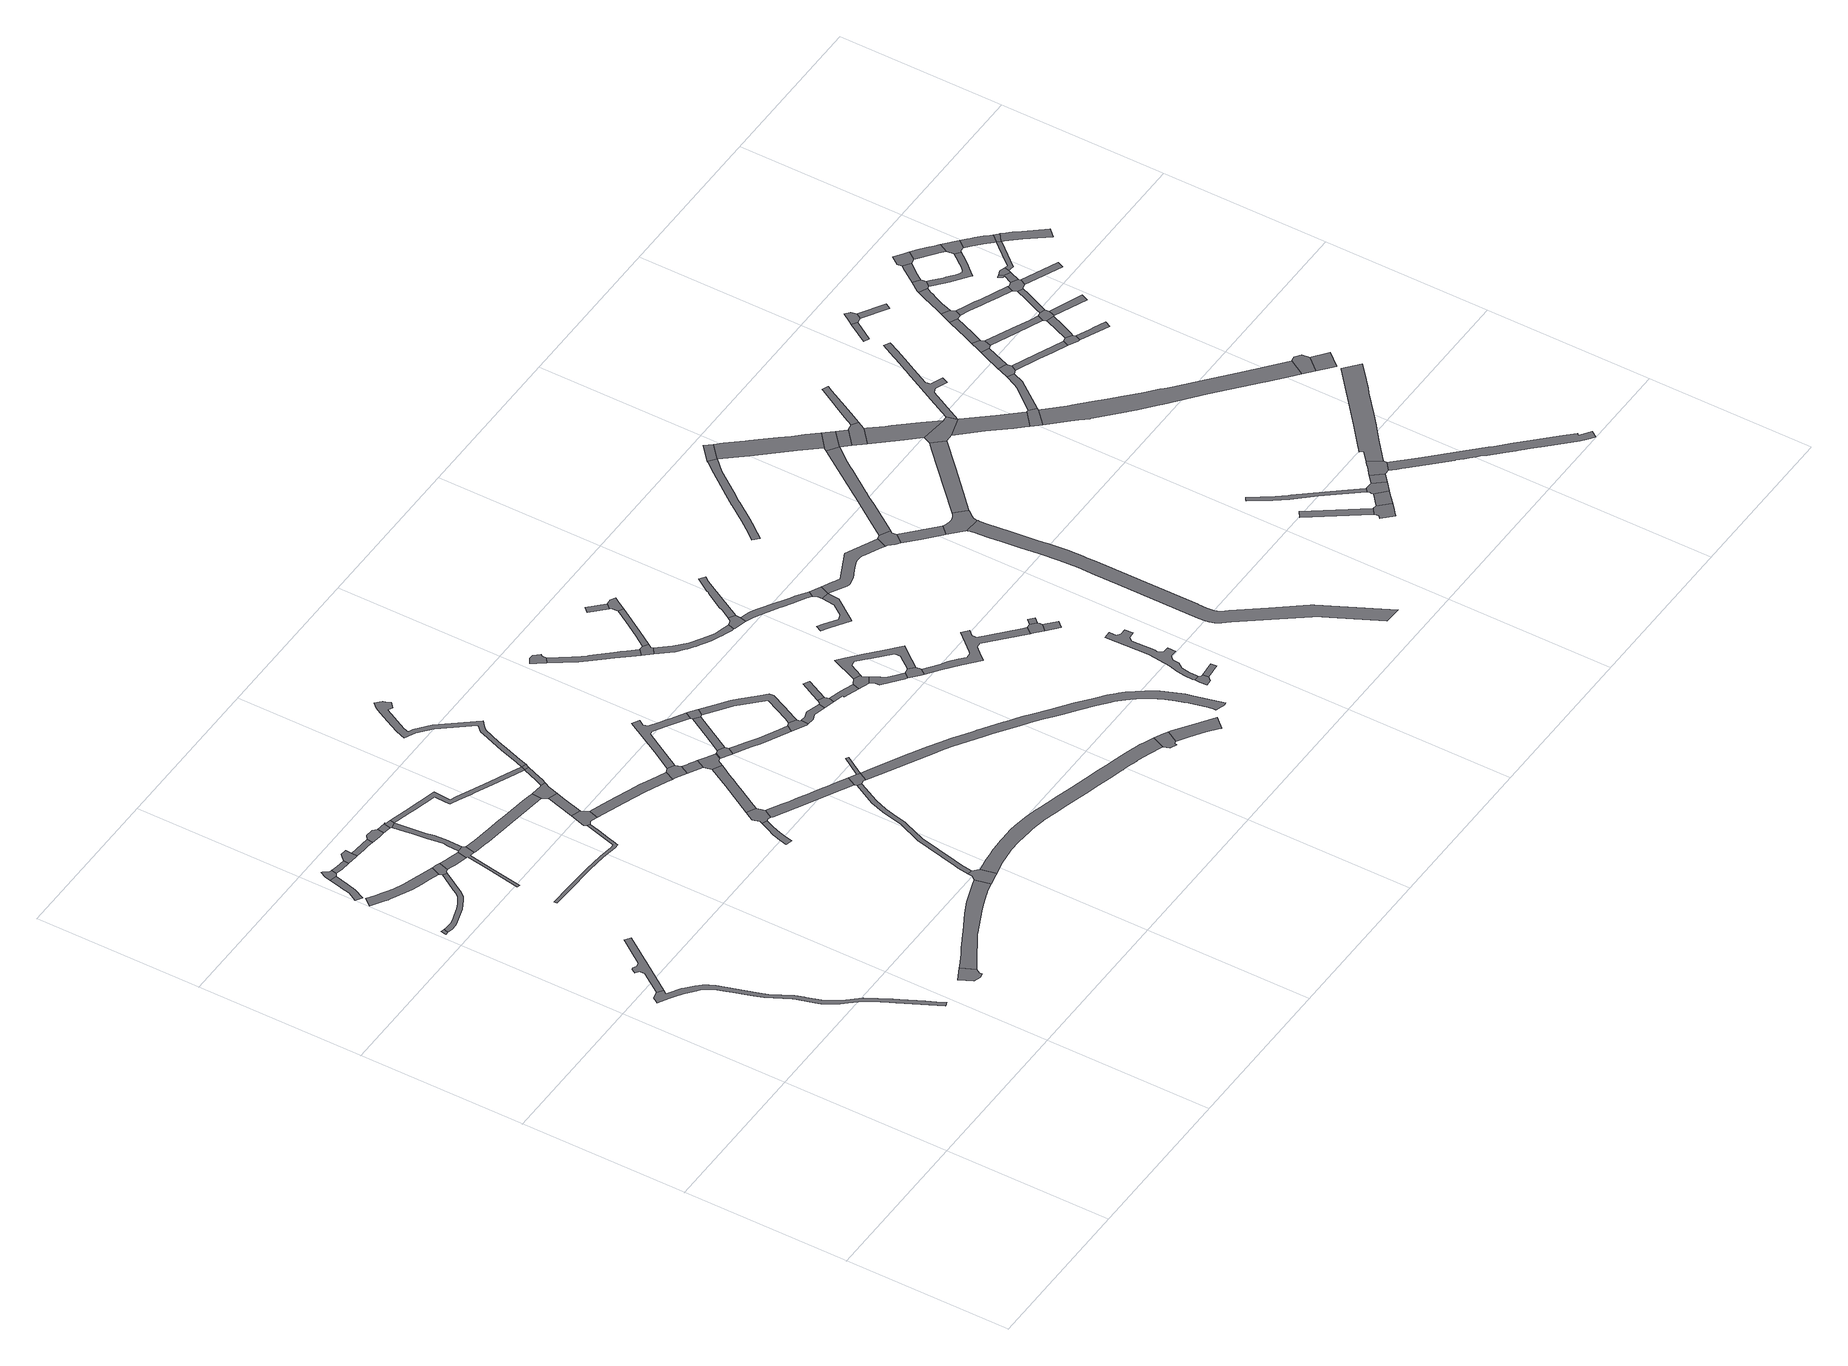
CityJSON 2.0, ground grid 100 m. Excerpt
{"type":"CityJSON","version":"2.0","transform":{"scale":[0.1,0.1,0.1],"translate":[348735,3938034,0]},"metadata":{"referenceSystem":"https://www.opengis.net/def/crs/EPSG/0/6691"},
"CityObjects":{
"road1":{"type":"Road","attributes":{"RoadStructureAttribute.sectionType":"1"},"geometry":[{"type":"MultiSurface","lod":"1","boundaries":[[[0,1,2,3,4,5,6,7,8,9,10,11,12,13,14,15,16,17,18,19,20,21,22,23,24,25,26,27,28,29,30,31,32,33,34,35,36,37,38,39,40,41,42,43,44,45,46,47,48,49,50]]]}]},
"road2":{"type":"Road","geometry":[{"type":"MultiSurface","lod":"1","boundaries":[[[51,52,53,54,55]]]}]},
"road3":{"type":"Road","attributes":{"RoadStructureAttribute.sectionType":"1"},"geometry":[{"type":"MultiSurface","lod":"1","boundaries":[[[56,57,58,59,60,61,62,63,64,65,66,67,68,69,70,71,72,73,74,75,76,77,78,79,23,22]]]}]},
"road4":{"type":"Road","attributes":{"RoadStructureAttribute.sectionType":"1"},"geometry":[{"type":"MultiSurface","lod":"1","boundaries":[[[80,81,82,83,84,85,86,87,88]]]}]},
"road5":{"type":"Road","attributes":{"RoadStructureAttribute.sectionType":"1"},"geometry":[{"type":"MultiSurface","lod":"1","boundaries":[[[89,90,91,92,93,94,95,96,97,98,99,100,101,102,103,104,105,106,107,53,52]]]}]},
"road6":{"type":"Road","geometry":[{"type":"MultiSurface","lod":"1","boundaries":[[[84,83,108,109,110,111,112,113]]]}]},
"road7":{"type":"Road","attributes":{"RoadStructureAttribute.sectionType":"1"},"geometry":[{"type":"MultiSurface","lod":"1","boundaries":[[[114,115,116,117,118,119,120,121,122,123,124,125,126,127,128,129,130,131]]]}]},
"road8":{"type":"Road","attributes":{"RoadStructureAttribute.sectionType":"1"},"geometry":[{"type":"MultiSurface","lod":"1","boundaries":[[[132,133,109,108,134,135]]]}]},
"road9":{"type":"Road","geometry":[{"type":"MultiSurface","lod":"1","boundaries":[[[136,137,138,139,140,141,142]]]}]},
"road10":{"type":"Road","geometry":[{"type":"MultiSurface","lod":"1","boundaries":[[[143,144,145,146,147,148,132,135]]]}]},
"road11":{"type":"Road","geometry":[{"type":"MultiSurface","lod":"1","boundaries":[[[149,150,151,123,122,97,96,152,153]]]}]},
"road12":{"type":"Road","attributes":{"RoadStructureAttribute.sectionType":"1"},"geometry":[{"type":"MultiSurface","lod":"1","boundaries":[[[144,154,155,156,157,158,145]]]}]},
"road13":{"type":"Road","attributes":{"RoadStructureAttribute.sectionType":"1"},"geometry":[{"type":"MultiSurface","lod":"1","boundaries":[[[159,160,161,149,153,162,163,164]]]}]},
"road14":{"type":"Road","geometry":[{"type":"MultiSurface","lod":"1","boundaries":[[[165,166,167,159,164,168,169,170,171,172,173,174]]]}]},
"road15":{"type":"Road","geometry":[{"type":"MultiSurface","lod":"1","boundaries":[[[175,176,158,157,177,178,179]]]}]},
"road16":{"type":"Road","attributes":{"RoadStructureAttribute.sectionType":"1"},"geometry":[{"type":"MultiSurface","lod":"1","boundaries":[[[180,181,182,183,184,185,186,187,188,189,190,191,192,193,194,195,196,197,198,199,200,201,202,203,204,205]]]}]},
"road17":{"type":"Road","attributes":{"RoadStructureAttribute.sectionType":"1"},"geometry":[{"type":"MultiSurface","lod":"1","boundaries":[[[206,179,178,207]]]}]},
"road18":{"type":"Road","geometry":[{"type":"MultiSurface","lod":"1","boundaries":[[[208,209,210,211,212,213,214,206,207]]]}]},
"road19":{"type":"Road","attributes":{"RoadStructureAttribute.sectionType":"1"},"geometry":[{"type":"MultiSurface","lod":"1","boundaries":[[[140,215,216,217,218,219,220,221,222,223,224,225,226,227,228,229,230,231,232,233,234,235,236,141]]]}]},
"road20":{"type":"Road","attributes":{"RoadStructureAttribute.sectionType":"1"},"geometry":[{"type":"MultiSurface","lod":"1","boundaries":[[[237,238,239,240,241,242,243,244,245,246,247,248,249,250,165,174]]]}]},
"road21":{"type":"Road","attributes":{"RoadStructureAttribute.sectionType":"1"},"geometry":[{"type":"MultiSurface","lod":"1","boundaries":[[[251,252,253,254,255,256,257,258,210,209,208,259,260,261,262,263,264,167,166,265,266,267,268,269,270,209,271,272,273,274,275,276,277,278,279,280,281,282,283,284,285,286]]]}]},
"road22":{"type":"Road","geometry":[{"type":"MultiSurface","lod":"1","boundaries":[[[287,288,289,290,291,292,180,205]]]}]},
"road23":{"type":"Road","attributes":{"RoadStructureAttribute.sectionType":"1"},"geometry":[{"type":"MultiSurface","lod":"1","boundaries":[[[290,293,294,295,291]]]}]},
"road24":{"type":"Road","geometry":[{"type":"MultiSurface","lod":"1","boundaries":[[[296,297,298,299,226,225,300,301,302]]]}]},
"road25":{"type":"Road","geometry":[{"type":"MultiSurface","lod":"1","boundaries":[[[295,294,303,304,305,306,307,308,309,310,311,244,243]]]}]},
"road26":{"type":"Road","attributes":{"RoadStructureAttribute.sectionType":"1"},"geometry":[{"type":"MultiSurface","lod":"1","boundaries":[[[312,313,314,315,316,317,318,319,320,321,322,323]]]}]},
"road27":{"type":"Road","attributes":{"RoadStructureAttribute.sectionType":"1"},"geometry":[{"type":"MultiSurface","lod":"1","boundaries":[[[324,325,326,327,328,329,330,331,332,333,289,288]]]}]},
"road28":{"type":"Road","attributes":{"RoadStructureAttribute.sectionType":"1"},"geometry":[{"type":"MultiSurface","lod":"1","boundaries":[[[334,309,308,335,336,337,285]]]}]},
"road29":{"type":"Road","geometry":[{"type":"MultiSurface","lod":"1","boundaries":[[[338,339,340,341,342,343,344,323,322,345,346,347]]]}]},
"road30":{"type":"Road","geometry":[{"type":"MultiSurface","lod":"1","boundaries":[[[285,337,348,349,286]]]}]},
"road31":{"type":"Road","attributes":{"RoadStructureAttribute.sectionType":"1"},"geometry":[{"type":"MultiSurface","lod":"1","boundaries":[[[350,351,352,353,354,355,356,357,358,359,360,361,362,363,364,365,366,367,298,297]]]}]},
"road32":{"type":"Road","attributes":{"RoadStructureAttribute.sectionType":"1"},"geometry":[{"type":"MultiSurface","lod":"1","boundaries":[[[368,369,370,371,372,373,374,375,376,377,378,379,380,381,340,339]]]}]},
"road33":{"type":"Road","attributes":{"RoadStructureAttribute.sectionType":"1"},"geometry":[{"type":"MultiSurface","lod":"1","boundaries":[[[382,383,384,385,386,387,388,389,390,391,392,393,394,395,396,286,349,397,398,399,400,401,402,403,404,405,406,407,408,409,410,411,412]]]}]},
"road34":{"type":"Road","attributes":{"RoadStructureAttribute.sectionType":"1"},"geometry":[{"type":"MultiSurface","lod":"1","boundaries":[[[413,414,415,416,417,418,419,420,421,422,423,424,425,338,347]]]}]},
"road35":{"type":"Road","geometry":[{"type":"MultiSurface","lod":"1","boundaries":[[[426,427,428,328,327,429,430,431]]]}]},
"road36":{"type":"Road","attributes":{"RoadStructureAttribute.sectionType":"1"},"geometry":[{"type":"MultiSurface","lod":"1","boundaries":[[[432,433,434,435,436,437,426,431]]]}]},
"road37":{"type":"Road","geometry":[{"type":"MultiSurface","lod":"1","boundaries":[[[438,433,432,379,378,439,440,441,442]]]}]},
"road38":{"type":"Road","attributes":{"RoadStructureAttribute.sectionType":"1"},"geometry":[{"type":"MultiSurface","lod":"1","boundaries":[[[441,443,444,442]]]}]},
"road39":{"type":"Road","geometry":[{"type":"MultiSurface","lod":"1","boundaries":[[[445,446,417,416,359,358,447,448]]]}]},
"road40":{"type":"Road","geometry":[{"type":"MultiSurface","lod":"1","boundaries":[[[449,444,443,450,451,452,453,454,455]]]}]},
"road41":{"type":"Road","attributes":{"RoadStructureAttribute.sectionType":"1"},"geometry":[{"type":"MultiSurface","lod":"1","boundaries":[[[456,457,458,459,460,461,462,463,428,427,464,465,466,467,468,469]]]}]},
"road42":{"type":"Road","attributes":{"RoadStructureAttribute.sectionType":"1"},"geometry":[{"type":"MultiSurface","lod":"1","boundaries":[[[445,470,471,446]]]}]},
"road43":{"type":"Road","attributes":{"RoadStructureAttribute.sectionType":"1"},"geometry":[{"type":"MultiSurface","lod":"1","boundaries":[[[472,473,474,475,476,477,478,479,480,481,482,483,484,485,486,487,488,489,490,491,492,493,494,495,496,497,498,499,500,501,502,503,504,505,506,507,508,509,510,511,512,513,514,515,516,517,518,519,520,521,522,523,524,525,526,527,528,529,530,531,296,302]]]}]},
"road44":{"type":"Road","attributes":{"RoadStructureAttribute.sectionType":"1"},"geometry":[{"type":"MultiSurface","lod":"1","boundaries":[[[454,532,533,534,535,455]]]}]},
"road45":{"type":"Road","attributes":{"RoadStructureAttribute.sectionType":"1"},"geometry":[{"type":"MultiSurface","lod":"1","boundaries":[[[452,536,537,538,539,540,541,542,543,544,545,453]]]}]},
"road46":{"type":"Road","geometry":[{"type":"MultiSurface","lod":"1","boundaries":[[[546,547,469,468,534,533,548]]]}]},
"road47":{"type":"Road","geometry":[{"type":"MultiSurface","lod":"1","boundaries":[[[549,550,551,541,540,552,553,554]]]}]},
"road48":{"type":"Road","attributes":{"RoadStructureAttribute.sectionType":"1"},"geometry":[{"type":"MultiSurface","lod":"1","boundaries":[[[555,556,557,558,559,560,551,550,561,562,563,564,565,566,567,568,546,548]]]}]},
"road49":{"type":"Road","attributes":{"RoadStructureAttribute.sectionType":"1"},"geometry":[{"type":"MultiSurface","lod":"1","boundaries":[[[553,569,570,571,572,573,574,575,576,554]]]}]},
"road50":{"type":"Road","geometry":[{"type":"MultiSurface","lod":"1","boundaries":[[[577,578,579,580,581,582,583,584]]]}]},
"road51":{"type":"Road","geometry":[{"type":"MultiSurface","lod":"1","boundaries":[[[585,586,587,573,572,588,589]]]}]},
"road52":{"type":"Road","attributes":{"RoadStructureAttribute.sectionType":"1"},"geometry":[{"type":"MultiSurface","lod":"1","boundaries":[[[590,591,592,593,594,595,596,597,598,599,600,601,602,603,604,605,606,607,608,609,610,611,612,613,614,615,616,617,618,619,620,621,622,623,624,625,626,627,628,629,630,631,632,633,634,635,636,637,638,639,640,641,642,643,644,645,646,647,648,649,650,651,652,653,445,448]]]}]},
"road53":{"type":"Road","attributes":{"RoadStructureAttribute.sectionType":"1"},"geometry":[{"type":"MultiSurface","lod":"1","boundaries":[[[581,654,655,656,657,658,659,660,661,662,663,664,665,666,667,668,582]]]}]},
"road54":{"type":"Road","attributes":{"RoadStructureAttribute.sectionType":"1"},"geometry":[{"type":"MultiSurface","lod":"1","boundaries":[[[585,669,670,671,672,586]]]}]},
"road55":{"type":"Road","attributes":{"RoadStructureAttribute.sectionType":"1"},"geometry":[{"type":"MultiSurface","lod":"1","boundaries":[[[673,674,675,676,677,678,679,589,588]]]}]},
"road56":{"type":"Road","geometry":[{"type":"MultiSurface","lod":"1","boundaries":[[[680,681,682,660,659,683,684]]]}]},
"road57":{"type":"Road","geometry":[{"type":"MultiSurface","lod":"1","boundaries":[[[685,686,687,688,689,690,501,500,691,692]]]}]},
"road58":{"type":"Road","geometry":[{"type":"MultiSurface","lod":"1","boundaries":[[[693,676,675,694,695,696,697]]]}]},
"road59":{"type":"Road","attributes":{"RoadStructureAttribute.sectionType":"1"},"geometry":[{"type":"MultiSurface","lod":"1","boundaries":[[[698,699,700,701,695,694,702,703,704,705,706]]]}]},
"road60":{"type":"Road","attributes":{"RoadStructureAttribute.sectionType":"1"},"geometry":[{"type":"MultiSurface","lod":"1","boundaries":[[[683,707,708,709,710,711,712,713,714,715,716,717,718,719,720,721,722,723,724,725,726,727,728,729,730,731,732,684]]]}]},
"road61":{"type":"Road","attributes":{"RoadStructureAttribute.sectionType":"1"},"geometry":[{"type":"MultiSurface","lod":"1","boundaries":[[[733,734,682,681,735,736,737]]]}]},
"road62":{"type":"Road","attributes":{"RoadStructureAttribute.sectionType":"1"},"geometry":[{"type":"MultiSurface","lod":"1","boundaries":[[[738,739,740,687,686,741,742,743,744]]]}]},
"road63":{"type":"Road","geometry":[{"type":"MultiSurface","lod":"1","boundaries":[[[705,745,746,747,748,749,750,706]]]}]},
"road64":{"type":"Road","attributes":{"RoadStructureAttribute.sectionType":"1"},"geometry":[{"type":"MultiSurface","lod":"1","boundaries":[[[749,751,752,753,754,755,756,757,693,697,758,759,760,761,762,763,764,765,766,750]]]}]},
"road65":{"type":"Road","attributes":{"RoadStructureAttribute.sectionType":"1"},"geometry":[{"type":"MultiSurface","lod":"1","boundaries":[[[767,768,769,770]]]}]},
"road66":{"type":"Road","geometry":[{"type":"MultiSurface","lod":"1","boundaries":[[[736,771,772,773,767,770,774,737]]]}]},
"road67":{"type":"Road","geometry":[{"type":"MultiSurface","lod":"1","boundaries":[[[775,725,724,776,777,778,779,780,781]]]}]},
"road68":{"type":"Road","attributes":{"RoadStructureAttribute.sectionType":"1"},"geometry":[{"type":"MultiSurface","lod":"1","boundaries":[[[782,783,784,785,786,787,788,789,790,791,792,793,794,747,746,795,796,797,798,799,800,801,802,803,804]]]}]},
"road69":{"type":"Road","attributes":{"RoadStructureAttribute.sectionType":"1"},"geometry":[{"type":"MultiSurface","lod":"1","boundaries":[[[780,805,806,807,808,809,810,811,812,813,814,815,816,781]]]}]},
"road70":{"type":"Road","attributes":{"RoadStructureAttribute.sectionType":"1"},"geometry":[{"type":"MultiSurface","lod":"1","boundaries":[[[778,817,818,819,820,821,822,823,824,825,826,827,828,829,830,831,832,833,834,835,836,837,779]]]}]},
"road71":{"type":"Road","geometry":[{"type":"MultiSurface","lod":"1","boundaries":[[[838,839,840,841,842,843,844,845]]]}]},
"road72":{"type":"Road","geometry":[{"type":"MultiSurface","lod":"1","boundaries":[[[839,846,847,840]]]}]},
"road73":{"type":"Road","geometry":[{"type":"MultiSurface","lod":"1","boundaries":[[[848,827,826,849,850,851,852]]]}]},
"road74":{"type":"Road","attributes":{"RoadStructureAttribute.sectionType":"1"},"geometry":[{"type":"MultiSurface","lod":"1","boundaries":[[[853,854,855,856,857,858,859,860,861,862,863,864,865,866,867,868,869,870,871,872,873,874,875,876,877,878,843,842]]]}]},
"road75":{"type":"Road","geometry":[{"type":"MultiSurface","lod":"1","boundaries":[[[879,880,881,804,803,882,883,884]]]}]},
"road76":{"type":"Road","attributes":{"RoadStructureAttribute.sectionType":"1"},"geometry":[{"type":"MultiSurface","lod":"1","boundaries":[[[883,885,886,884]]]}]},
"road77":{"type":"Road","geometry":[{"type":"MultiSurface","lod":"1","boundaries":[[[887,888,881,880]]]}]},
"road78":{"type":"Road","attributes":{"RoadStructureAttribute.sectionType":"1"},"geometry":[{"type":"MultiSurface","lod":"1","boundaries":[[[851,889,890,891,892,893,894,895,896,897,898,852,899,900,901,902,903,904,905,906,907,908,909,910,911,912,913,914,915,916,848,852]]]}]},
"road79":{"type":"Road","geometry":[{"type":"MultiSurface","lod":"1","boundaries":[[[917,918,919,920,921,912,911,922,923,924,925]]]}]},
"road80":{"type":"Road","attributes":{"RoadStructureAttribute.sectionType":"1"},"geometry":[{"type":"MultiSurface","lod":"1","boundaries":[[[926,927,928,929,930,917,925]]]}]},
"road81":{"type":"Road","attributes":{"RoadStructureAttribute.sectionType":"1"},"geometry":[{"type":"MultiSurface","lod":"1","boundaries":[[[931,932,933,934,935,936,937,938,939,940,941,942,943,944,945,946,947,948,949,950,951,952,953,954,955,956,957,958,959,960,961,962,963,964,965,966,967,968,969,970,971,972,973,974,975,976,977,978,979,980,981,982,983]]]}]},
"road82":{"type":"Road","geometry":[{"type":"MultiSurface","lod":"1","boundaries":[[[928,984,985,931,983,986,987,988,989,990,991,992,993,994,995,996,997,998,999,1000,929]]]}]},
"road83":{"type":"Road","attributes":{"RoadStructureAttribute.sectionType":"1"},"geometry":[{"type":"MultiSurface","lod":"1","boundaries":[[[1001,1002,1003,1004,1005,1006,1007,1008,1009,1010,1011,1012,1013,1014,1015,1016,1017,1018,1019,1020,1021,1022,1023,1024,1025,1026,1027,1028,1029,1030,1031,1018]]]}]},
"road84":{"type":"Road","attributes":{"RoadStructureAttribute.sectionType":"1"},"geometry":[{"type":"MultiSurface","lod":"1","boundaries":[[[1032,1033,1034,1035,921,920,1036,1037,1038,1039,1040,1041,1042,1043,1044,1045,1046,1043]]]}]},
"road85":{"type":"Road","geometry":[{"type":"MultiSurface","lod":"1","boundaries":[[[1031,1047,1048,1001,1018]]]}]},
"road86":{"type":"Road","attributes":{"RoadStructureAttribute.sectionType":"1"},"geometry":[{"type":"MultiSurface","lod":"1","boundaries":[[[1049,1050,1051,1052,1053,1054,1055,1056,993,992]]]}]},
"road87":{"type":"Road","geometry":[{"type":"MultiSurface","lod":"1","boundaries":[[[1032,1043,1046,1057,1023,1022]]]}]},
"road88":{"type":"Road","geometry":[{"type":"MultiSurface","lod":"1","boundaries":[[[1044,1058,1059,1060,1061,1045]]]}]},
"road89":{"type":"Road","attributes":{"RoadStructureAttribute.sectionType":"1"},"geometry":[{"type":"MultiSurface","lod":"1","boundaries":[[[1062,1063,1064,1065]]]}]},
"road90":{"type":"Road","attributes":{"RoadStructureAttribute.sectionType":"1"},"geometry":[{"type":"MultiSurface","lod":"1","boundaries":[[[1066,1067,1068,1069,1070,1059,1058,1071,1072,1073,1074]]]}]},
"road91":{"type":"Road","geometry":[{"type":"MultiSurface","lod":"1","boundaries":[[[1052,1051,1075,1076,1077,1066,1074]]]}]},
"road92":{"type":"Road","geometry":[{"type":"MultiSurface","lod":"1","boundaries":[[[1078,1079,1080,1081,1065,1064,1082,1083,1084,1085,1086,1087]]]}]},
"road93":{"type":"Road","attributes":{"RoadStructureAttribute.sectionType":"1"},"geometry":[{"type":"MultiSurface","lod":"1","boundaries":[[[1088,1089,1090,1091,1092,1093,1094,1095,1096,1097,1098,1099,1100,1101]]]}]},
"road94":{"type":"Road","attributes":{"RoadStructureAttribute.sectionType":"1"},"geometry":[{"type":"MultiSurface","lod":"1","boundaries":[[[1060,1102,1103,1104,1105,1106,1107,1108,1061]]]}]},
"road95":{"type":"Road","attributes":{"RoadStructureAttribute.sectionType":"1"},"geometry":[{"type":"MultiSurface","lod":"1","boundaries":[[[1080,1109,1110,1111,1112,1081]]]}]},
"road96":{"type":"Road","attributes":{"function":"3","RoadStructureAttribute.sectionType":"1"},"geometry":[{"type":"MultiSurface","lod":"1","boundaries":[[[1075,1113,1114,1115,1116,1117,1118,1119,1120,1121,1076]]]}]},
"road97":{"type":"Road","geometry":[{"type":"MultiSurface","lod":"1","boundaries":[[[1088,1101,1122,1123,1111,1110,1124,1125]]]}]},
"road98":{"type":"Road","geometry":[{"type":"MultiSurface","lod":"1","boundaries":[[[1119,1118,1126,1127,1128,1129,1130]]]}]},
"road99":{"type":"Road","attributes":{"RoadStructureAttribute.sectionType":"1"},"geometry":[{"type":"MultiSurface","lod":"1","boundaries":[[[1124,1131,1132,1125]]]}]},
"road100":{"type":"Road","geometry":[{"type":"MultiSurface","lod":"1","boundaries":[[[1133,1134,1135,1132,1131,1136,1137,1138,1139]]]}]},
"road101":{"type":"Road","geometry":[{"type":"MultiSurface","lod":"1","boundaries":[[[1140,1141,1142,1143,1144,1145,1146,1147,1148,1149,1150,1151,1152,1153,1154,1155,1156,1157,1158,1159,1077,1076]]]}]},
"road102":{"type":"Road","attributes":{"RoadStructureAttribute.sectionType":"1"},"geometry":[{"type":"MultiSurface","lod":"1","boundaries":[[[1129,1160,1161,1162,1163,1164,1165,1166,1167,1130]]]}]},
"road103":{"type":"Road","geometry":[{"type":"MultiSurface","lod":"1","boundaries":[[[1168,1169,1170,1171,1172,1163,1162,1173,1174]]]}]},
"road104":{"type":"Road","attributes":{"function":"3","RoadStructureAttribute.sectionType":"1"},"geometry":[{"type":"MultiSurface","lod":"1","boundaries":[[[1175,1176,1177,1178,1179,1180,1181,1182,1183,1184,1185,1186,1187,1188,1189,1190,1191,1128,1127,1192,1193,1194,1195,1196,1197,1198,1199,1200,1201,1202,1203,1204,1205,1206,1207,1208,1209]]]}]},
"road105":{"type":"Road","attributes":{"RoadStructureAttribute.sectionType":"1"},"geometry":[{"type":"MultiSurface","lod":"1","boundaries":[[[1136,1210,1211,1212,1213,1214,1215,1216,1217,1218,1219,1220,1221,1222,1223,1224,1225,1226,1227,1228,1229,1230,1231,1232,1233,1234,1235,1236,1237,1238,1239,1240,1241,1242,1243,1244,1137]]]}]},
"road106":{"type":"Road","attributes":{"RoadStructureAttribute.sectionType":"1"},"geometry":[{"type":"MultiSurface","lod":"1","boundaries":[[[1245,1246,1170,1169,1247,1248]]]}]},
"road107":{"type":"Road","attributes":{"RoadStructureAttribute.sectionType":"1"},"geometry":[{"type":"MultiSurface","lod":"1","boundaries":[[[1249,1250,1251,1252]]]}]},
"road108":{"type":"Road","geometry":[{"type":"MultiSurface","lod":"1","boundaries":[[[1253,1254,1245,1248,1255,1256,1257]]]}]},
"road109":{"type":"Road","attributes":{"RoadStructureAttribute.sectionType":"1"},"geometry":[{"type":"MultiSurface","lod":"1","boundaries":[[[1173,1258,1259,1260,1261,1262,1263,1174]]]}]},
"road110":{"type":"Road","attributes":{"RoadStructureAttribute.sectionType":"1"},"geometry":[{"type":"MultiSurface","lod":"1","boundaries":[[[1138,1264,1265,1266,1267,1268,1269,1270,1271,1272,1273,1274,1275,1276,1277,1139]]]}]},
"road111":{"type":"Road","geometry":[{"type":"MultiSurface","lod":"1","boundaries":[[[1278,1279,1249,1252,1280,1281,1282]]]}]},
"road112":{"type":"Road","attributes":{"RoadStructureAttribute.sectionType":"1"},"geometry":[{"type":"MultiSurface","lod":"1","boundaries":[[[1283,1284,1253,1257,1285,1286,1287]]]}]},
"road113":{"type":"Road","attributes":{"RoadStructureAttribute.sectionType":"1"},"geometry":[{"type":"MultiSurface","lod":"1","boundaries":[[[1280,1288,1289,1281]]]}]},
"road114":{"type":"Road","attributes":{"RoadStructureAttribute.sectionType":"1"},"geometry":[{"type":"MultiSurface","lod":"1","boundaries":[[[1255,1290,1291,1292,1293,1294,1295,1256]]]}]},
"road115":{"type":"Road","geometry":[{"type":"MultiSurface","lod":"1","boundaries":[[[1260,1296,1297,1298,1299,1300,1261]]]}]},
"road116":{"type":"Road","geometry":[{"type":"MultiSurface","lod":"1","boundaries":[[[1286,1301,1302,1303,1304,1287]]]}]},
"road117":{"type":"Road","attributes":{"RoadStructureAttribute.sectionType":"1"},"geometry":[{"type":"MultiSurface","lod":"1","boundaries":[[[1299,1305,1306,1307,1308,1309,1300]]]}]},
"road118":{"type":"Road","attributes":{"RoadStructureAttribute.sectionType":"1"},"geometry":[{"type":"MultiSurface","lod":"1","boundaries":[[[1310,1311,1312,1313,1314,1298,1297]]]}]},
"road119":{"type":"Road","attributes":{"RoadStructureAttribute.sectionType":"1"},"geometry":[{"type":"MultiSurface","lod":"1","boundaries":[[[1315,1316,1317,1304,1303,1318,1319,1320,1321,1322,1323,1324,1325,1326]]]}]},
"road120":{"type":"Road","geometry":[{"type":"MultiSurface","lod":"1","boundaries":[[[1327,1328,1329,1330,1175,1209,1331]]]}]},
"road121":{"type":"Road","geometry":[{"type":"MultiSurface","lod":"1","boundaries":[[[1332,1333,1293,1292,1308,1307,1334,1335]]]}]},
"road122":{"type":"Road","attributes":{"RoadStructureAttribute.sectionType":"1"},"geometry":[{"type":"MultiSurface","lod":"1","boundaries":[[[1336,1337,1338,1302,1301,1339,1340,1341,1342,1343,1344]]]}]},
"road123":{"type":"Road","attributes":{"function":"3","RoadStructureAttribute.sectionType":"1"},"geometry":[{"type":"MultiSurface","lod":"1","boundaries":[[[1345,1327,1331,1346,1347]]]}]},
"road124":{"type":"Road","geometry":[{"type":"MultiSurface","lod":"1","boundaries":[[[1348,1349,1350,1326,1325,1351,1352,1353]]]}]},
"road125":{"type":"Road","attributes":{"RoadStructureAttribute.sectionType":"1"},"geometry":[{"type":"MultiSurface","lod":"1","boundaries":[[[1354,1355,1356,1357,1358,1359,1333,1332,1360,1361,1362,1363]]]}]},
"road126":{"type":"Road","attributes":{"RoadStructureAttribute.sectionType":"1"},"geometry":[{"type":"MultiSurface","lod":"1","boundaries":[[[1364,1365,1335,1334]]]}]},
"road127":{"type":"Road","attributes":{"RoadStructureAttribute.sectionType":"1"},"geometry":[{"type":"MultiSurface","lod":"1","boundaries":[[[1366,1367,1368,1369,1370,1348,1353]]]}]},
"road128":{"type":"Road","geometry":[{"type":"MultiSurface","lod":"1","boundaries":[[[1371,1372,1373,1344,1343,1354,1363,1374,1375,1376,1377]]]}]},
"road129":{"type":"Road","attributes":{"RoadStructureAttribute.sectionType":"1"},"geometry":[{"type":"MultiSurface","lod":"1","boundaries":[[[1378,1379,1380,1381,1382,1383,1384,1385,1386,1387,1388,1389,1390,1391,1392,1393,1394,1395,1396,1397,1352,1351,1398,1399,1400,1401,1402,1403,1404,1405,1406]]]}]},
"road130":{"type":"Road","geometry":[{"type":"MultiSurface","lod":"1","boundaries":[[[1407,1408,1409,1410,1369,1368,1411,1412]]]}]},
"road131":{"type":"Road","attributes":{"RoadStructureAttribute.sectionType":"1"},"geometry":[{"type":"MultiSurface","lod":"1","boundaries":[[[1413,1414,1415,1416,1417,1418,1419,1415,1371,1377]]]}]},
"road132":{"type":"Road","geometry":[{"type":"MultiSurface","lod":"1","boundaries":[[[1420,1421,1416,1415,1414,1422,1423]]]}]},
"road133":{"type":"Road","attributes":{"RoadStructureAttribute.sectionType":"1"},"geometry":[{"type":"MultiSurface","lod":"1","boundaries":[[[1375,1424,1425,1376]]]}]},
"road134":{"type":"Road","attributes":{"RoadStructureAttribute.sectionType":"1"},"geometry":[{"type":"MultiSurface","lod":"1","boundaries":[[[1426,1427,1428,1429,1430,1431,1432,1407,1412]]]}]},
"road135":{"type":"Road","geometry":[{"type":"MultiSurface","lod":"1","boundaries":[[[1433,1434,1429,1428,1435,1378,1406,1436,1437]]]}]},
"road136":{"type":"Road","attributes":{"RoadStructureAttribute.sectionType":"1"},"geometry":[{"type":"MultiSurface","lod":"1","boundaries":[[[1438,1439,1440,1441,1442,1443,1433,1437,1444,1445,1446,1447]]]}]},
"road137":{"type":"Road","attributes":{"RoadStructureAttribute.sectionType":"1"},"geometry":[{"type":"MultiSurface","lod":"1","boundaries":[[[1448,1449,1450,1423,1422,1451,1452,1453,1454,1455,1456,1457,1458,1459,1460,1461,1462,1453,1447]]]}]},
"road138":{"type":"Road","geometry":[{"type":"MultiSurface","lod":"1","boundaries":[[[1453,1462,1463,1438,1447]]]}]}
},
"vertices":[
[949,651,0],[923,703,0],[861,827,0],[845,858,0],[772,995,0],[697,1076,0],[654,1147,0],[640,1172,0],[616,1252,0],[613,1261,0],[597,1311,0],[531,1432,0],[514,1480,0],[476,1598,0],[444,1700,0],[428,1736,0],[413,1762,0],[385,1793,0],[333,1838,0],[330,1841,0],[267,1881,0],[252,1890,0],[269,1914,0],[236,1937,0],[191,1928,0],[169,1893,0],[230,1855,0],[252,1842,0],[300,1812,0],[357,1766,0],[373,1753,0],[381,1747,0],[415,1692,0],[435,1631,0],[447,1595,0],[471,1522,0],[482,1489,0],[499,1437,0],[571,1304,0],[577,1283,0],[598,1215,0],[611,1173,0],[617,1156,0],[668,1070,0],[696,1038,0],[749,979,0],[793,900,0],[798,890,0],[830,826,0],[947,591,0],[972,603,0],
[33,3113,0],[52,3113,0],[58,3141,0],[39,3145,0],[33,3118,0],
[393,2090,0],[399,2098,0],[414,2120,0],[452,2174,0],[503,2245,0],[521,2271,0],[489,2294,0],[469,2266,0],[422,2200,0],[391,2157,0],[378,2138,0],[375,2137,0],[368,2136,0],[366,2136,0],[351,2133,0],[347,2132,0],[342,2135,0],[330,2143,0],[319,2140,0],[306,2120,0],[303,2114,0],[319,2103,0],[324,2100,0],[328,2068,0],
[39,3632,0],[74,3698,0],[88,3753,0],[109,3840,0],[66,3850,0],[49,3775,0],[48,3770,0],[34,3713,0],[3,3656,0],
[81,3106,0],[113,3107,0],[128,3108,0],[240,3141,0],[303,3174,0],[326,3189,0],[350,3216,0],[436,3355,0],[413,3370,0],[345,3262,0],[330,3238,0],[311,3214,0],[263,3184,0],[228,3167,0],[180,3153,0],[147,3143,0],[116,3135,0],[81,3137,0],[80,3137,0],
[129,3851,0],[135,3883,0],[125,3886,0],[100,3916,0],[93,3920,0],[74,3884,0],
[8,3569,0],[81,3522,0],[101,3509,0],[109,3505,0],[194,3463,0],[236,3445,0],[294,3425,0],[347,3408,0],[406,3390,0],[428,3444,0],[390,3458,0],[337,3474,0],[243,3507,0],[186,3532,0],[150,3552,0],[126,3565,0],[92,3584,0],[44,3617,0],
[231,3868,0],[178,3874,0],[174,3840,0],[228,3834,0],
[1189,566,0],[1228,554,0],[1259,559,0],[1256,577,0],[1272,603,0],[1232,685,0],[1151,646,0],
[288,3828,0],[299,3827,0],[302,3861,0],[306,3902,0],[266,3906,0],[261,3900,0],
[479,3429,0],[455,3437,0],[449,3439,0],[442,3364,0],[461,3372,0],
[358,3821,0],[387,3818,0],[391,3818,0],[432,3813,0],[437,3849,0],
[603,3391,0],[534,3411,0],[522,3415,0],[490,3362,0],[515,3353,0],[587,3333,0],
[660,3379,0],[650,3396,0],[614,3396,0],[598,3330,0],[574,3186,0],[540,2989,0],[558,2984,0],[587,3157,0],[616,3326,0],[646,3319,0],
[510,3866,0],[460,3868,0],[488,3806,0],[524,3801,0],[529,3844,0],
[1136,2924,0],[1080,2728,0],[1059,2728,0],[970,2740,0],[969,2740,0],[856,2751,0],[805,2753,0],[778,2754,0],[717,2756,0],[685,2758,0],[677,2758,0],[546,2762,0],[546,2744,0],[621,2740,0],[652,2739,0],[717,2736,0],[787,2735,0],[857,2733,0],[971,2723,0],[976,2722,0],[1065,2709,0],[1093,2709,0],[1099,2729,0],[1116,2785,0],[1137,2855,0],[1153,2917,0],
[585,3837,0],[576,3795,0],
[582,3790,0],[618,3795,0],[625,3825,0],[593,3829,0],[592,3829,0],[592,3831,0],[592,3837,0],
[1374,665,0],[1441,705,0],[1467,720,0],[1500,740,0],[1515,746,0],[1683,823,0],[1724,839,0],[1786,861,0],[1792,863,0],[1810,870,0],[1870,884,0],[1849,977,0],[1820,967,0],[1774,952,0],[1687,920,0],[1605,884,0],[1482,815,0],[1464,807,0],[1423,787,0],[1368,757,0],[1329,735,0],[1244,691,0],
[660,3316,0],[723,3305,0],[762,3299,0],[928,3276,0],[929,3276,0],[1093,3253,0],[1184,3240,0],[1192,3299,0],[1178,3301,0],[1117,3312,0],[977,3332,0],[924,3339,0],[842,3351,0],[727,3367,0],
[1283,3481,0],[1251,3495,0],[1157,3536,0],[1067,3577,0],[958,3627,0],[926,3641,0],[932,3743,0],[729,3796,0],[593,3707,0],[597,3676,0],[609,3579,0],[610,3569,0],[620,3492,0],[618,3465,0],[654,3502,0],[646,3567,0],[645,3569,0],[644,3577,0],[639,3614,0],[629,3690,0],[629,3792,0],[640,3790,0],[729,3768,0],[762,3759,0],[903,3721,0],[899,3648,0],[898,3624,0],[948,3601,0],[968,3592,0],[1021,3568,0],[1036,3561,0],[1139,3513,0],[1178,3496,0],[1272,3454,0],[1328,3429,0],[1338,3455,0],
[1171,2928,0],[1216,2912,0],[1236,2970,0],[1213,3015,0],[1155,3032,0],[1128,2941,0],
[1246,3132,0],[1263,3188,0],[1206,3205,0],
[1937,994,0],[1902,1024,0],[1875,1028,0],[1872,1001,0],[1938,899,0],[1944,900,0],[1956,903,0],
[1283,3253,0],[1285,3259,0],[1286,3261,0],[1287,3262,0],[1293,3271,0],[1300,3285,0],[1272,3294,0],[1257,3291,0],[1232,3294,0],
[1612,2105,0],[1590,2058,0],[1573,2007,0],[1564,1968,0],[1562,1958,0],[1600,1949,0],[1615,2009,0],[1623,2038,0],[1632,2066,0],[1642,2089,0],[1664,2140,0],[1635,2154,0],
[1387,2852,0],[1517,2804,0],[1641,2748,0],[1676,2731,0],[1703,2787,0],[1616,2828,0],[1550,2856,0],[1481,2883,0],[1405,2911,0],[1322,2941,0],
[1289,3335,0],[1313,3314,0],[1321,3335,0],[1355,3421,0],
[1726,2191,0],[1714,2240,0],[1663,2269,0],[1642,2234,0],[1633,2216,0],[1631,2211,0],[1642,2169,0],[1668,2143,0],[1679,2146,0],[1696,2137,0],
[1360,3434,0],[1365,3445,0],
[1912,1095,0],[1925,1144,0],[1980,1378,0],[2032,1506,0],[2039,1522,0],[2059,1609,0],[2071,1659,0],[2098,1737,0],[2169,1868,0],[2145,1883,0],[2072,1748,0],[2042,1662,0],[2034,1625,0],[2013,1531,0],[1955,1389,0],[1894,1138,0],[1890,1120,0],[1885,1099,0],
[1741,2286,0],[1751,2302,0],[1802,2391,0],[1816,2415,0],[1827,2435,0],[1831,2441,0],[1847,2470,0],[1862,2496,0],[1877,2521,0],[1884,2534,0],[1903,2566,0],[1850,2596,0],[1802,2510,0],[1777,2467,0],
[1351,4373,0],[1322,4344,0],[1314,4329,0],[1301,4306,0],[1268,4242,0],[1224,4157,0],[1213,4121,0],[1203,4096,0],[1266,4066,0],[1346,4000,0],[1491,3819,0],[1454,3780,0],[1445,3756,0],[1393,3616,0],[1353,3494,0],[1383,3494,0],[1416,3597,0],[1441,3663,0],[1480,3766,0],[1495,3780,0],[1504,3788,0],[1534,3815,0],[1367,4023,0],[1283,4090,0],[1254,4103,0],[1263,4136,0],[1340,4285,0],[1367,4270,0],[1401,4299,0],[1391,4312,0],[1384,4341,0],
[1707,2131,0],[1892,2032,0],[2018,1965,0],[2141,1899,0],[2170,1954,0],[2100,1991,0],[2070,2006,0],[2020,2032,0],[1936,2076,0],[1932,2079,0],[1891,2101,0],[1855,2120,0],[1816,2142,0],
[1782,2744,0],[1772,2777,0],[1733,2800,0],[1690,2725,0],[1731,2702,0],[1752,2690,0],
[1837,2644,0],[1866,2697,0],[1854,2703,0],[1824,2720,0],[1815,2725,0],[1792,2738,0],
[1912,2670,0],[1913,2585,0],[1922,2600,0],[1941,2606,0],[1962,2642,0],
[1943,2604,0],[1964,2640,0],
[2233,1919,0],[2218,1929,0],[2191,1873,0],[2205,1866,0],
[1986,2645,0],[2003,2569,0],[2005,2568,0],[2009,2566,0],[2032,2605,0],[2027,2627,0],[1988,2649,0],
[2071,2986,0],[2044,3002,0],[2019,3017,0],[1956,3056,0],[1949,3085,0],[1968,3117,0],[1929,3140,0],[1803,2922,0],[1841,2897,0],[1909,3015,0],[1934,3017,0],[2003,2974,0],[2122,2901,0],[2146,2939,0],
[2306,2034,0],[2291,2044,0],
[2040,921,0],[2138,933,0],[2153,932,0],[2219,932,0],[2282,928,0],[2310,925,0],[2346,922,0],[2397,914,0],[2429,910,0],[2430,910,0],[2460,902,0],[2466,900,0],[2509,888,0],[2599,864,0],[2756,822,0],[2792,812,0],[2892,784,0],[2982,760,0],[2985,759,0],[2996,757,0],[3041,745,0],[3045,744,0],[3046,743,0],[3078,734,0],[3080,734,0],[3127,720,0],[3173,704,0],[3232,680,0],[3244,675,0],[3276,753,0],[3219,777,0],[3195,787,0],[3174,794,0],[3152,801,0],[3102,816,0],[3007,842,0],[2983,848,0],[2915,867,0],[2825,891,0],[2738,915,0],[2725,918,0],[2609,950,0],[2556,964,0],[2519,974,0],[2516,975,0],[2479,985,0],[2439,995,0],[2401,1003,0],[2361,1010,0],[2322,1015,0],[2281,1018,0],[2242,1020,0],[2203,1019,0],[2183,1018,0],[2161,1017,0],[2087,1014,0],[2071,1012,0],[2022,1007,0],[2017,1006,0],[1950,996,0],
[2091,2737,0],[2162,2860,0],[2125,2886,0],[2053,2761,0],
[2103,2512,0],[2150,2483,0],[2165,2474,0],[2304,2404,0],[2318,2396,0],[2344,2434,0],[2300,2456,0],[2187,2514,0],[2125,2550,0],[2063,2587,0],
[2204,2900,0],[2170,2925,0],[2177,2863,0],
[2409,2401,0],[2406,2419,0],[2367,2442,0],[2404,2353,0],[2413,2352,0],[2417,2397,0],
[2269,2796,0],[2323,2756,0],[2349,2731,0],[2457,2627,0],[2420,2550,0],[2384,2476,0],[2415,2439,0],[2460,2530,0],[2504,2620,0],[2502,2647,0],[2456,2691,0],[2383,2761,0],[2352,2791,0],[2277,2846,0],
[2456,2348,0],[2483,2359,0],[2489,2362,0],[2564,2343,0],[2573,2381,0],[2488,2406,0],[2453,2395,0],[2451,2394,0],
[2098,3857,0],[2071,3860,0],[2037,3838,0],[2058,3808,0],[2088,3765,0],[2121,3788,0],[2120,3817,0],[2129,3826,0],
[2629,2387,0],[2594,2405,0],[2583,2385,0],[2629,2326,0],[2638,2361,0],
[2283,1825,0],[2534,1689,0],[2569,1669,0],[2606,1650,0],[2664,1616,0],[2816,1515,0],[2855,1490,0],[2862,1485,0],[2954,1422,0],[2994,1394,0],[3053,1353,0],[3096,1320,0],[3137,1288,0],[3154,1275,0],[3181,1254,0],[3253,1198,0],[3332,1137,0],[3361,1114,0],[3390,1089,0],[3405,1077,0],[3434,1047,0],[3463,1014,0],[3503,963,0],[3526,929,0],[3562,857,0],[3583,803,0],[3596,761,0],[3599,751,0],[3628,641,0],[3634,604,0],[3632,589,0],[3632,587,0],[3690,570,0],[3705,573,0],[3661,747,0],[3651,790,0],[3629,853,0],[3600,917,0],[3563,982,0],[3501,1063,0],[3476,1091,0],[3467,1100,0],[3430,1134,0],[3379,1175,0],[3371,1181,0],[3284,1251,0],[3179,1331,0],[3101,1391,0],[3054,1427,0],[2969,1483,0],[2966,1485,0],[2842,1569,0],[2840,1571,0],[2830,1578,0],[2785,1608,0],[2719,1651,0],[2656,1690,0],[2598,1723,0],[2576,1736,0],[2508,1774,0],[2491,1783,0],[2411,1825,0],[2359,1853,0],[2291,1889,0],
[2184,3628,0],[2233,3570,0],[2278,3517,0],[2309,3483,0],[2366,3416,0],[2400,3376,0],[2434,3405,0],[2375,3472,0],[2367,3482,0],[2345,3507,0],[2269,3589,0],[2255,3605,0],[2249,3612,0],[2230,3636,0],[2198,3677,0],
[2652,2432,0],[2696,2518,0],[2660,2536,0],[2616,2450,0],
[2691,2311,0],[2688,2300,0],[2782,2268,0],[2796,2312,0],[2749,2328,0],[2721,2337,0],[2704,2342,0],
[2479,3366,0],[2492,3386,0],[2464,3404,0],[2444,3326,0],[2482,3351,0],
[3300,636,0],[3317,640,0],[3357,712,0],[3337,722,0],[3336,723,0],[3298,744,0],[3257,638,0],[3294,622,0],
[2834,2332,0],[2845,2246,0],[2889,2271,0],[2870,2303,0],[2875,2312,0],
[2981,2153,0],[2933,2193,0],[2920,2222,0],[2903,2247,0],[2863,2222,0],[2867,2191,0],[2977,2101,0],[2988,2093,0],[3014,2126,0],
[2516,3237,0],[2558,3205,0],[2568,3197,0],[2572,3194,0],[2593,3179,0],[2607,3170,0],[2611,3167,0],[2629,3156,0],[2660,3138,0],[2688,3122,0],[2718,3108,0],[2748,3095,0],[2751,3094,0],[2762,3090,0],[2771,3086,0],[2790,3079,0],[2815,3071,0],[2828,3068,0],[2839,3108,0],[2796,3119,0],[2783,3123,0],[2765,3128,0],[2750,3132,0],[2681,3171,0],[2613,3210,0],[2549,3270,0],
[2576,3576,0],[2516,3480,0],[2553,3480,0],[2655,3642,0],[2628,3659,0],
[3589,553,0],[3508,608,0],[3369,705,0],[3381,598,0],[3460,545,0],[3523,493,0],[3528,488,0],
[3042,2048,0],[3059,2035,0],[3084,2069,0],[3084,2072,0],[3080,2102,0],[3047,2131,0],
[3158,2197,0],[3190,2236,0],[3100,2317,0],[3025,2384,0],[2946,2454,0],[2903,2490,0],[2836,2338,0],[2877,2317,0],[2915,2394,0],[2950,2400,0],[3013,2341,0],[3017,2338,0],[3060,2297,0],[3111,2249,0],[3113,2217,0],[3112,2214,0],
[2644,3736,0],[2557,3819,0],[2530,3789,0],[2616,3707,0],
[2692,3701,0],[2704,3720,0],[2677,3738,0],[2624,3700,0],
[2873,3118,0],[2836,3066,0],[2893,3050,0],[2910,3045,0],[2922,3083,0],[2924,3116,0],[2885,3139,0],
[3633,1780,0],[3447,1950,0],[3445,1980,0],[3471,2008,0],[3432,2042,0],[3332,1926,0],[3322,1916,0],[3319,1915,0],[3289,1913,0],[3255,1943,0],[3209,1980,0],[3194,1988,0],[3167,2002,0],[3132,1978,0],[3223,1904,0],[3312,1827,0],[3320,1835,0],[3352,1873,0],[3385,1911,0],[3413,1913,0],[3606,1737,0],[3617,1727,0],[3649,1766,0],
[3046,3337,0],[3048,3339,0],[3070,3375,0],[3092,3405,0],[3058,3427,0],[3004,3344,0],[2997,3329,0],[2994,3325,0],[2948,3252,0],[2948,3251,0],[2931,3221,0],[2920,3198,0],
[2918,3043,0],[2958,3026,0],[3030,2989,0],[3036,2986,0],[3096,2949,0],[3109,2942,0],[3164,2908,0],[3172,2904,0],[3232,2869,0],[3259,2850,0],[3281,2882,0],[3214,2927,0],[3208,2930,0],[3183,2945,0],[3159,2960,0],[3112,2989,0],[3033,3038,0],[3017,3048,0],[2985,3063,0],[2958,3074,0],[2935,3080,0],
[3807,731,0],[3827,755,0],[3824,790,0],[3816,790,0],[3805,802,0],[3770,803,0],[3771,770,0],[3772,729,0],
[3923,764,0],[3920,799,0],
[3346,2850,0],[3274,2828,0],[3274,2822,0],[3272,2798,0],[3319,2794,0],
[3804,816,0],[3804,860,0],[3812,912,0],[3836,945,0],[3841,986,0],[3862,1006,0],[3905,1005,0],[3906,1055,0],[3873,1056,0],[3853,1079,0],[3853,1085,0],[3855,1105,0],[3850,1246,0],[3869,1269,0],[3907,1270,0],[3905,1320,0],[3867,1319,0],[3846,1337,0],[3844,1379,0],[3799,1377,0],[3807,1183,0],[3810,1107,0],[3794,975,0],[3778,918,0],[3769,863,0],[3769,815,0],
[3710,1726,0],[3709,1740,0],[3679,1767,0],[3633,1713,0],[3677,1673,0],[3711,1710,0],
[3744,1612,0],[3778,1649,0],
[3735,1769,0],[3705,1796,0],
[3264,2719,0],[3216,2651,0],[3181,2640,0],[3110,2687,0],[3077,2709,0],[3056,2674,0],[3099,2646,0],[3207,2574,0],[3212,2581,0],[3316,2724,0],[3425,2735,0],[3442,2732,0],[3494,2745,0],[3545,2768,0],[3596,2791,0],[3613,2795,0],[3629,2796,0],[3648,2795,0],[3662,2792,0],[3678,2784,0],[3708,2769,0],[3772,2738,0],[3788,2729,0],[3815,2791,0],[3629,2881,0],[3451,2797,0],[3411,2817,0],[3409,2818,0],
[3897,2726,0],[3897,2729,0],[3895,2754,0],[3903,2766,0],[3844,2799,0],[3799,2722,0],[3814,2707,0],[3829,2693,0],[3853,2672,0],
[3935,2596,0],[4026,2515,0],[4035,2506,0],[4082,2555,0],[4072,2564,0],
[4119,2427,0],[4120,2423,0],[4122,2418,0],[4125,2387,0],[4133,2306,0],[4142,2223,0],[4154,2117,0],[4167,2004,0],[4179,1896,0],[4182,1815,0],[4183,1782,0],[4183,1675,0],[4183,1534,0],[4185,1037,0],[4188,995,0],[4189,975,0],[4199,948,0],[4218,917,0],[4251,876,0],[4378,710,0],[4510,537,0],[4516,529,0],[4573,419,0],[4689,186,0],[4793,181,0],[4653,460,0],[4593,576,0],[4583,591,0],[4449,764,0],[4321,932,0],[4292,968,0],[4281,987,0],[4278,994,0],[4275,1046,0],[4275,1096,0],[4275,1100,0],[4273,1417,0],[4273,1476,0],[4273,1534,0],[4273,1666,0],[4273,1741,0],[4272,1782,0],[4272,1809,0],[4269,1902,0],[4257,2014,0],[4254,2038,0],[4249,2083,0],[4232,2223,0],[4217,2375,0],[4215,2392,0],[4214,2408,0],[4214,2419,0],[4214,2422,0],
[4102,2443,0],[4114,2432,0],[4214,2431,0],[4216,2441,0],[4220,2452,0],[4226,2463,0],[4234,2474,0],[4253,2498,0],[4256,2501,0],[4193,2566,0],[4182,2556,0],[4169,2548,0],[4155,2543,0],[4140,2540,0],[4125,2540,0],[4110,2543,0],[4095,2548,0],
[3854,3868,0],[3848,3860,0],[3816,3822,0],[3688,3653,0],[3636,3581,0],[3634,3579,0],[3557,3473,0],[3517,3418,0],[3460,3349,0],[3495,3320,0],[3523,3354,0],[3553,3391,0],[3592,3445,0],[3672,3555,0],[3684,3571,0],[3724,3626,0],[3827,3763,0],[3897,3835,0],[4007,3700,0],[4187,3492,0],[4191,3487,0],[4265,3400,0],[4354,3476,0],[4299,3540,0],[4251,3593,0],[4206,3644,0],[4154,3707,0],[4106,3765,0],[4094,3779,0],[4017,3869,0],[3982,3909,0],
[4251,3379,0],[4040,3079,0],[4026,3059,0],[3933,2926,0],[4033,2952,0],[4068,3003,0],[4089,3033,0],[4092,3037,0],[4194,3182,0],[4211,3207,0],[4236,3242,0],[4314,3334,0],[4356,3286,0],[4448,3366,0],[4406,3416,0],
[3945,3951,0],[3862,3878,0],
[4358,2600,0],[4501,2738,0],[4650,2883,0],[4589,2950,0],[4550,2912,0],[4446,2811,0],[4324,2693,0],[4200,2572,0],
[4371,3457,0],
[4408,3225,0],[4501,3304,0],[4526,3351,0],[4488,3372,0],
[5162,1023,0],[5125,997,0],[5351,678,0],[5387,704,0],
[4775,2978,0],[4699,3071,0],[4597,3190,0],[4577,3213,0],[4513,3289,0],[4488,3131,0],[4506,3111,0],[4536,3076,0],[4610,2996,0],
[4698,2886,0],[4821,2921,0],[4804,2982,0],
[5419,591,0],[5439,607,0],[5473,637,0],[5414,702,0],[5356,671,0],[5356,649,0],[5351,645,0],[5344,638,0],[5340,634,0],[5402,575,0],
[5500,819,0],[5420,918,0],[5247,1125,0],[5239,1135,0],[5197,1189,0],[5106,1319,0],[5096,1311,0],[5090,1307,0],[5083,1302,0],[5162,1186,0],[5161,1186,0],[5217,1114,0],[5316,1000,0],[5477,800,0],
[4565,3424,0],[4595,3479,0],[4658,3597,0],[4677,3631,0],[4643,3648,0],[4637,3637,0],[4521,3432,0],
[5511,672,0],[5546,704,0],[5482,761,0],[5416,704,0],
[4821,2750,0],[4841,2728,0],[4877,2680,0],[4916,2635,0],[4955,2591,0],[4973,2570,0],[5060,2643,0],[4954,2766,0],[4827,2914,0],
[5485,790,0],[5483,773,0],[5600,750,0],[5545,815,0],
[5004,2533,0],[5019,2517,0],[5105,2599,0],[5114,2611,0],[5073,2642,0],
[5648,791,0],[5592,855,0],
[5655,910,0],[5642,898,0],[5608,869,0],[5678,793,0],[5725,830,0],[5727,855,0],[5676,927,0],
[4933,3135,0],[4962,3147,0],[5035,3117,0],[5050,3155,0],[4978,3184,0],[4972,3215,0],[4990,3250,0],[5026,3319,0],[5070,3404,0],[5105,3472,0],[5136,3532,0],[5100,3551,0],[5053,3460,0],[5023,3402,0],[5017,3391,0],[4994,3347,0],[4986,3331,0],[4955,3272,0],[4936,3236,0],[4877,3122,0],
[5158,2669,0],[5249,2787,0],[5275,2854,0],[5234,2872,0],[5209,2814,0],[5202,2801,0],[5196,2792,0],[5193,2786,0],
[5315,2918,0],[5314,2925,0],[5265,2945,0],[5257,2925,0],[5254,2917,0],[5302,2863,0],[5319,2897,0],
[6127,1668,0],[6005,1770,0],[5966,1803,0],[5900,1860,0],[5773,1969,0],[5629,2094,0],[5587,2133,0],[5579,2141,0],[5551,2166,0],[5515,2198,0],[5492,2218,0],[5458,2250,0],[5422,2283,0],[5380,2323,0],[5309,2392,0],[5232,2467,0],[5213,2485,0],[5122,2409,0],[5152,2379,0],[5162,2366,0],[5166,2361,0],[5173,2353,0],[5191,2333,0],[5194,2330,0],[5338,2196,0],[5346,2189,0],[5379,2158,0],[5398,2142,0],[5482,2071,0],[5487,2067,0],[5678,1907,0],[5908,1710,0],[5919,1700,0],[6016,1617,0],[6070,1571,0],
[5709,760,0],[5738,731,0],[5744,724,0],[5857,609,0],[5881,585,0],[5930,535,0],[5933,532,0],[5964,501,0],[5985,481,0],[6010,455,0],[6026,439,0],[6051,413,0],[6085,378,0],[6087,377,0],[6121,342,0],[6160,301,0],[6168,294,0],[6193,268,0],[6213,248,0],[6268,192,0],[6269,191,0],[6401,54,0],[6421,39,0],[6448,20,0],[6472,2,0],[6498,39,0],[6432,85,0],[6444,98,0],[6391,152,0],[6255,292,0],[6203,344,0],[6129,418,0],[6110,438,0],[5977,572,0],[5856,694,0],
[5323,3087,0],[5308,3049,0],[5352,3020,0],[5371,3067,0],
[5149,3781,0],[5071,3657,0],[5102,3643,0],[5179,3762,0],
[5356,3166,0],[5336,3117,0],[5394,3075,0],[5409,3118,0],[5401,3140,0],
[5440,2803,0],[5524,2767,0],[5609,2729,0],[5625,2765,0],[5623,2766,0],[5460,2836,0],
[5853,959,0],[5884,984,0],[5940,1028,0],[6008,1086,0],[6133,1194,0],[6160,1216,0],[6248,1292,0],[6304,1340,0],[6215,1415,0],[6212,1413,0],[5879,1131,0],[5774,1043,0],[5718,996,0],[5734,977,0],
[5195,3855,0],[5160,3799,0],[5211,3766,0],[5233,3800,0],[5225,3833,0],
[5429,3340,0],[5380,3222,0],[5429,3208,0],[5479,3330,0],[5433,3349,0],
[5357,3674,0],[5378,3708,0],
[5549,3008,0],[5696,2945,0],[5704,2942,0],[5720,2980,0],[5674,3000,0],[5566,3048,0],
[5670,2701,0],[5678,2698,0],[5693,2732,0],[5688,2747,0],[5651,2770,0],
[5509,3333,0],[5526,3370,0],[5514,3398,0],[5464,3421,0],
[5698,2768,0],[5734,2849,0],[5761,2912,0],[5713,2924,0],[5708,2913,0],
[5818,2634,0],[5851,2619,0],[5868,2656,0],[5797,2687,0],[5777,2696,0],
[5529,3576,0],[5494,3492,0],[5485,3470,0],[5523,3424,0],[5535,3462,0],[5537,3466,0],[5554,3505,0],[5573,3545,0],[5578,3557,0],[5588,3576,0],[5593,3586,0],[5543,3609,0],
[6201,1603,0],[6195,1646,0],[6162,1674,0],[6135,1669,0],[6129,1520,0],
[5777,2977,0],[5745,2985,0],[5768,2913,0],[5781,2952,0],
[5671,3306,0],[5640,3320,0],[5582,3345,0],[5566,3308,0],[5633,3278,0],[5654,3269,0],[5733,3234,0],[5814,3199,0],[5830,3237,0],
[6288,1530,0],[6197,1461,0],[6216,1444,0],
[5592,3681,0],[5550,3622,0],[5545,3611,0],[5610,3590,0],[5636,3620,0],[5631,3653,0],
[5825,3173,0],[5816,3154,0],[5803,3123,0],[5789,3090,0],[5775,3056,0],[5758,3018,0],[5783,2989,0],[5809,3047,0],[5839,3116,0],[5858,3158,0],
[5963,2828,0],[5981,2870,0],
[5645,3673,0],[5669,3706,0],[5714,3758,0],[5671,3791,0],[5650,3762,0],
[5865,3240,0],[5853,3237,0],[5837,3233,0],[5861,3165,0],[5888,3169,0],[5907,3206,0],[5902,3219,0],
[5893,3607,0],[5877,3586,0],[5844,3544,0],[5823,3519,0],[5811,3506,0],[5805,3501,0],[5802,3500,0],[5799,3499,0],[5797,3498,0],[5794,3498,0],[5792,3498,0],[5789,3499,0],[5787,3500,0],[5782,3502,0],[5774,3507,0],[5760,3517,0],[5739,3534,0],[5720,3549,0],[5708,3559,0],[5653,3606,0],[5682,3529,0],[5701,3513,0],[5717,3501,0],[5790,3445,0],[5801,3437,0],[5810,3447,0],[5869,3513,0],[5906,3559,0],[5925,3583,0],
[5782,3816,0],[5762,3831,0],[5705,3871,0],[5669,3820,0],[5718,3762,0],[5746,3765,0],
[5927,3275,0],[5930,3281,0],[5891,3298,0],[5881,3325,0],[5860,3317,0],[5875,3292,0],[5887,3296,0],
[5908,3334,0],[5892,3328,0],[5937,3299,0],[5943,3327,0],
[6108,3071,0],[6125,3110,0],
[5851,3686,0],[5858,3680,0],[5889,3655,0],[5916,3709,0],[5892,3726,0],[5859,3756,0],[5814,3793,0],
[5997,3638,0],[5916,3708,0],[5892,3623,0],[5932,3591,0],[5958,3593,0],
[6128,3512,0],[6116,3524,0],[6092,3549,0],[6060,3583,0],[6043,3597,0],[6027,3611,0],[5985,3569,0],[6038,3519,0],[6080,3477,0],[6088,3469,0],
[6062,3438,0],[5990,3353,0],[5964,3322,0],[5972,3293,0],[6097,3438,0],[6107,3449,0],[6116,3438,0],[6181,3362,0],[6280,3235,0],[6324,3281,0],[6307,3302,0],[6211,3420,0],[6199,3437,0],[6164,3476,0],[6155,3486,0],
[6151,3489,0]
]}
